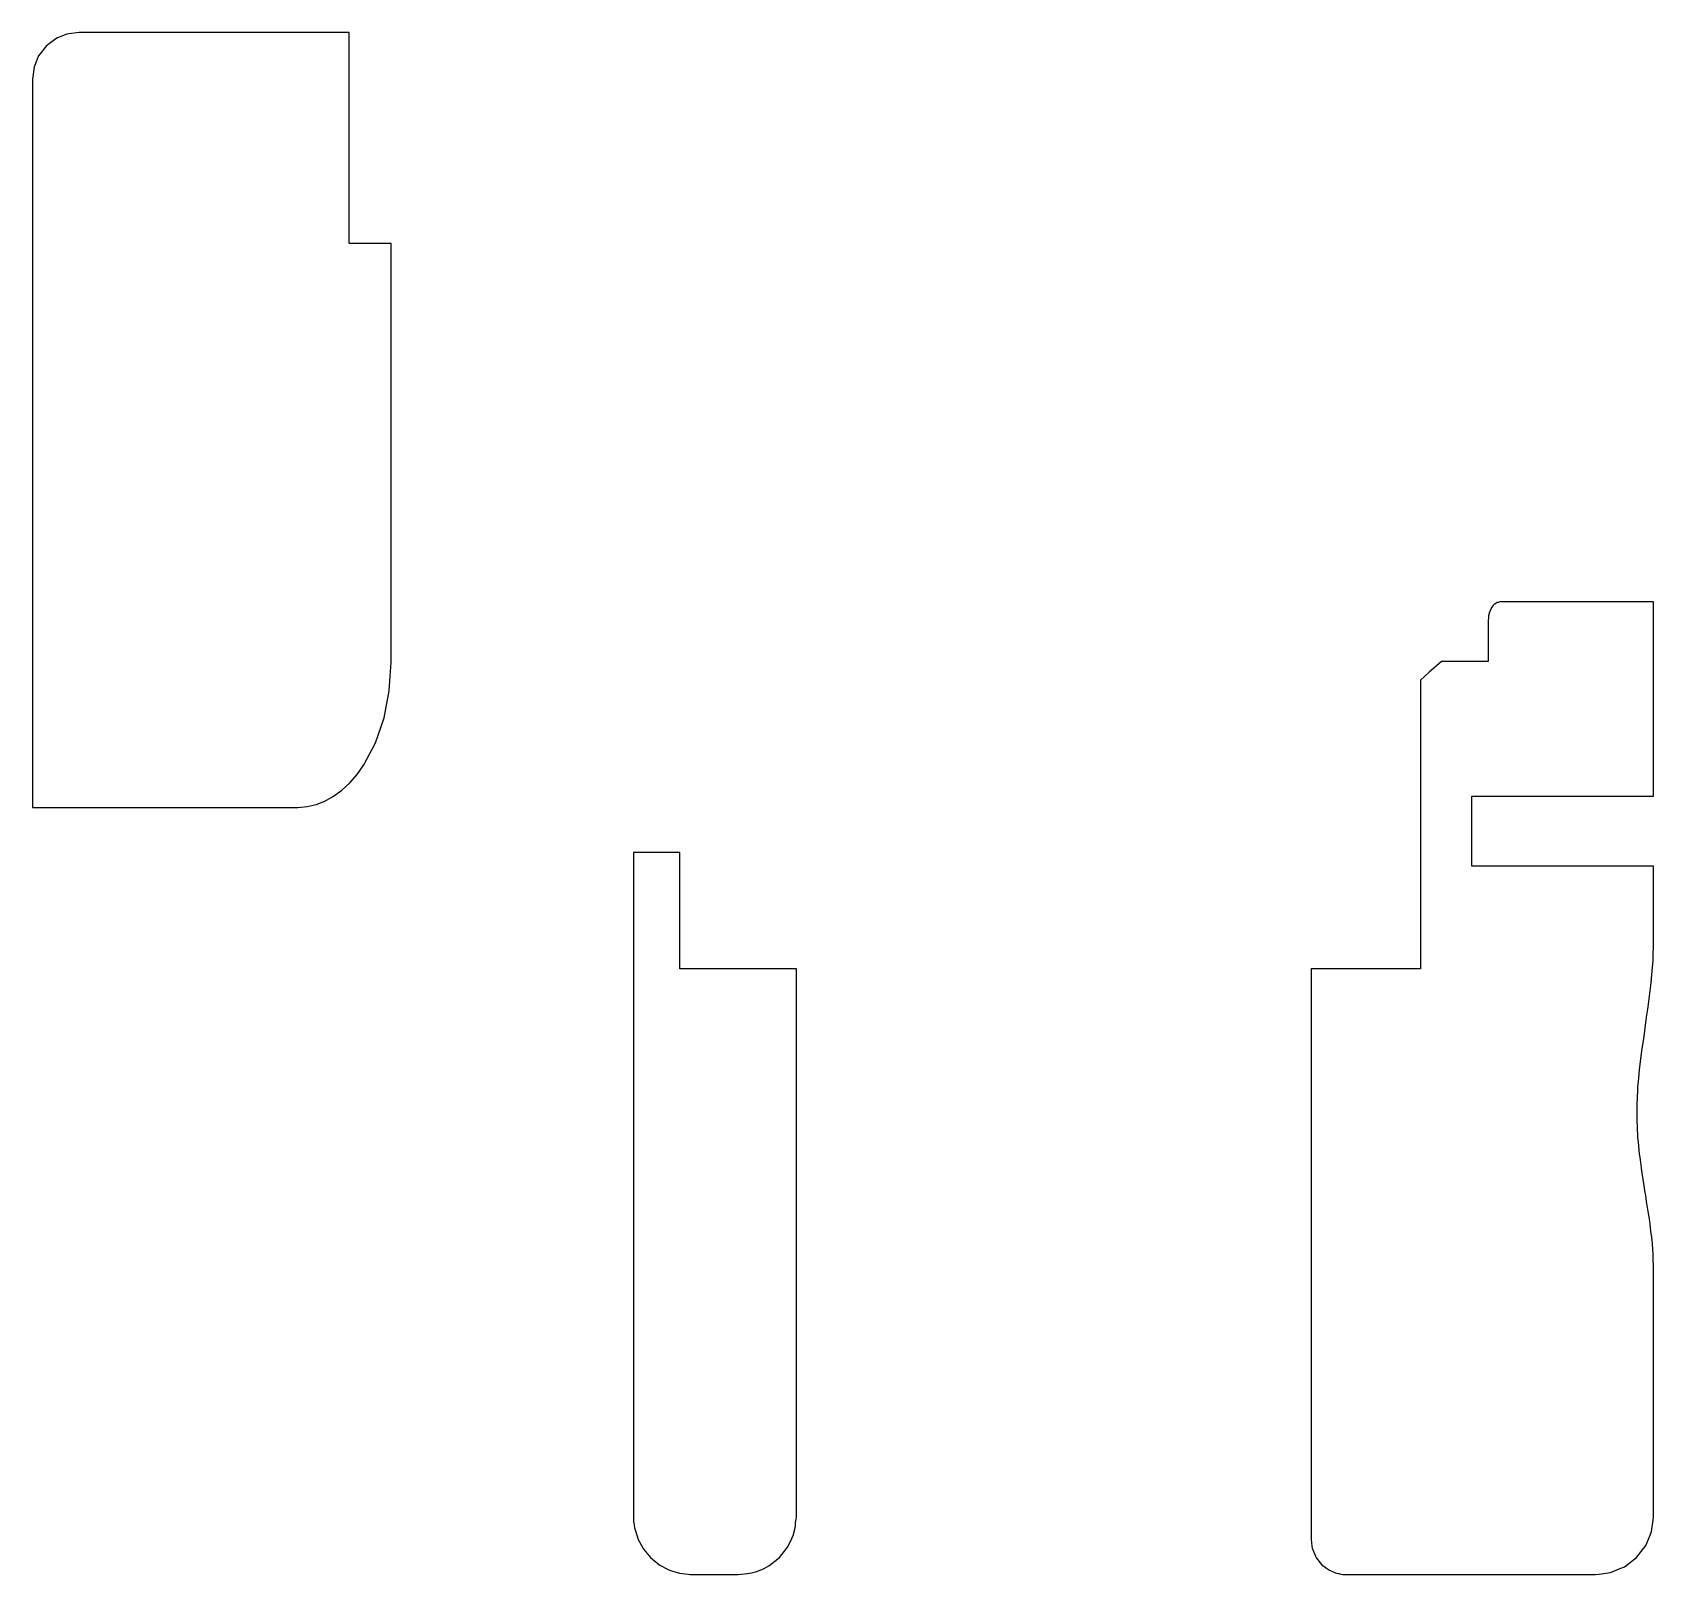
# Model space of a CAD drawing. Header units: metres. Extents: x 2.4 to 72, y -16 to 50.2.
import ezdxf

# ---------------------------------------------------------------- set-up
doc = ezdxf.new("R2010")
doc.units = ezdxf.units.M

msp = doc.modelspace()

# ---------------------------------------------------------------- linework, layer by layer
for p, q in [((3.882, 50.132), (3.481, 49.966)), ((3.969, 50.143), (3.882, 50.132)), ((4.4, 50.2), (3.969, 50.143)), ((6.898, 50.2), (4.4, 50.2)), ((7.156, 50.2), (6.898, 50.2)), ((7.504, 50.2), (7.156, 50.2)), ((7.944, 50.2), (7.504, 50.2)), ((8.459, 50.2), (7.944, 50.2)), ((8.997, 50.2), (8.459, 50.2)), ((9.462, 50.2), (8.997, 50.2)), ((11.266, 50.2), (9.462, 50.2)), ((11.381, 50.2), (11.266, 50.2)), ((11.573, 50.2), (11.381, 50.2)), ((11.8, 50.2), (11.573, 50.2)), ((12.017, 50.2), (11.8, 50.2)), ((12.196, 50.2), (12.017, 50.2)), ((12.453, 50.2), (12.196, 50.2)), ((12.632, 50.2), (12.453, 50.2)), ((12.758, 50.2), (12.632, 50.2)), ((13.975, 50.2), (12.758, 50.2)), ((14.16, 50.2), (13.975, 50.2)), ((16, 50.2), (14.16, 50.2)), ((16, 49.345), (16, 50.2)), ((2.986, 49.614), (2.721, 49.27)), ((3.055, 49.668), (2.986, 49.614)), ((3.4, 49.932), (3.055, 49.668)), ((3.481, 49.966), (3.4, 49.932)), ((2.502, 48.799), (2.468, 48.718)), ((2.668, 49.2), (2.502, 48.799)), ((2.721, 49.27), (2.668, 49.2)), ((16, 45.2), (16, 49.345)), ((2.411, 48.287), (2.4, 48.2)), ((2.4, 48.2), (2.4, 47.696)), ((2.468, 48.718), (2.411, 48.287)), ((2.4, 47.696), (2.4, 43.958)), ((16, 44.044), (16, 45.2)), ((2.4, 43.958), (2.4, 43.485)), ((16, 43.891), (16, 44.044)), ((16, 42.667), (16, 43.891)), ((16, 43.891), (16, 43.891)), ((2.4, 43.485), (2.4, 43.393)), ((2.4, 43.393), (2.4, 43.3)), ((2.4, 43.3), (2.4, 42.85)), ((2.4, 42.85), (2.4, 42.755)), ((2.4, 42.755), (2.4, 41.206)), ((16, 42.566), (16, 42.667)), ((16, 41.21), (16, 42.566)), ((2.4, 41.206), (2.4, 40.793)), ((16, 41.204), (16, 41.21)), ((16, 41.135), (16, 41.204)), ((17.71, 41.135), (16, 41.135)), ((17.8, 41.135), (17.71, 41.135)), ((17.8, 40.305), (17.8, 41.135)), ((2.4, 40.793), (2.4, 40.451)), ((2.4, 40.451), (2.4, 40.193)), ((2.4, 40.193), (2.4, 36.282)), ((17.8, 39.804), (17.8, 40.305)), ((17.8, 25.912), (17.8, 39.804)), ((2.4, 36.282), (2.4, 36.042)), ((2.4, 36.042), (2.4, 35.87)), ((2.4, 35.87), (2.4, 33.537)), ((2.4, 33.537), (2.4, 28.684)), ((2.4, 28.684), (2.4, 24.661)), ((17.8, 25.855), (17.8, 25.912)), ((17.8, 25.83), (17.8, 25.855)), ((17.8, 25.816), (17.8, 25.83)), ((17.8, 25.808), (17.8, 25.816)), ((17.8, 25.803), (17.8, 25.808)), ((17.8, 25.797), (17.8, 25.803)), ((17.8, 23.158), (17.8, 25.797)), ((68.312, 25.754), (65.4, 25.751)), ((72, 25.754), (68.312, 25.754)), ((72, 24.703), (72, 25.754)), ((64.912, 25.088), (64.901, 24.941)), ((64.916, 25.145), (64.912, 25.088)), ((64.917, 25.153), (64.916, 25.145)), ((64.96, 25.319), (64.917, 25.153)), ((64.967, 25.347), (64.96, 25.319)), ((65.027, 25.473), (64.967, 25.347)), ((65.046, 25.514), (65.027, 25.473)), ((65.117, 25.601), (65.046, 25.514)), ((65.15, 25.642), (65.117, 25.601)), ((65.225, 25.692), (65.15, 25.642)), ((65.271, 25.723), (65.225, 25.692)), ((65.324, 25.735), (65.271, 25.723)), ((65.4, 25.751), (65.324, 25.735)), ((2.4, 24.661), (2.4, 16.935)), ((64.901, 24.941), (64.9, 24.932)), ((64.9, 24.932), (64.9, 23.2)), ((72, 19.429), (72, 24.703)), ((17.723, 21.944), (17.8, 23.156)), ((17.8, 23.156), (17.8, 23.158)), ((62.888, 23.2), (62.368, 22.732)), ((63.468, 23.2), (62.888, 23.2)), ((64.46, 23.2), (63.468, 23.2)), ((64.9, 23.2), (64.46, 23.2)), ((62.368, 22.732), (62, 22.4)), ((62, 22.4), (62, 17.404)), ((17.496, 20.776), (17.723, 21.942)), ((17.723, 21.942), (17.723, 21.944)), ((17.126, 19.7), (17.495, 20.775)), ((17.495, 20.775), (17.496, 20.776)), ((16.628, 18.757), (17.125, 19.699)), ((17.125, 19.699), (17.126, 19.7)), ((72, 17.417), (72, 19.429)), ((16.022, 17.983), (16.337, 18.347)), ((16.337, 18.347), (16.338, 18.347)), ((16.338, 18.347), (16.628, 18.757)), ((16.628, 18.757), (16.628, 18.757)), ((14.961, 17.203), (15.33, 17.408)), ((15.33, 17.408), (15.331, 17.408)), ((15.331, 17.408), (15.685, 17.669)), ((15.685, 17.669), (15.686, 17.669)), ((15.686, 17.669), (16.022, 17.983)), ((16.022, 17.983), (16.022, 17.983)), ((62, 17.404), (62, 17.004)), ((64.2, 17.302), (64.2, 17.417)), ((64.2, 17.417), (64.829, 17.417)), ((64.829, 17.417), (72, 17.417)), ((2.4, 16.935), (13.783, 16.935)), ((13.783, 16.935), (13.8, 16.935)), ((13.8, 16.935), (14.191, 16.965)), ((14.191, 16.965), (14.192, 16.965)), ((14.192, 16.965), (14.58, 17.054)), ((14.58, 17.054), (14.961, 17.202)), ((14.58, 17.054), (14.58, 17.054)), ((14.961, 17.202), (14.961, 17.203)), ((62, 17.004), (62, 16.709)), ((62, 16.709), (62, 15.154)), ((64.2, 17.186), (64.2, 17.302)), ((64.2, 17.112), (64.2, 17.186)), ((64.2, 16.642), (64.2, 17.112)), ((64.2, 16.479), (64.2, 16.642)), ((64.2, 16.241), (64.2, 16.479)), ((64.2, 16.064), (64.2, 16.241)), ((64.2, 15.891), (64.2, 16.064)), ((64.2, 15.717), (64.2, 15.891)), ((64.2, 15.54), (64.2, 15.717)), ((64.2, 15.295), (64.2, 15.54)), ((28.201, 15), (28.2, 15)), ((28.2, 15), (28.2, 14.99)), ((28.2, 14.99), (28.2, 12.363)), ((30.2, 15), (28.201, 15)), ((30.2, 14.998), (30.2, 15)), ((30.2, 12.651), (30.2, 14.998)), ((62, 15.154), (62, 14.859)), ((62, 14.859), (62, 14.475)), ((64.2, 15.133), (64.2, 15.295)), ((64.2, 14.641), (64.2, 15.133)), ((64.2, 14.577), (64.2, 14.641)), ((62, 14.475), (62, 14.06)), ((62, 14.06), (62, 13.665)), ((64.2, 14.408), (64.2, 14.577)), ((66.611, 14.403), (64.2, 14.408)), ((72, 14.413), (66.611, 14.403)), ((72, 12.966), (72, 14.413)), ((62, 13.665), (62, 13.327)), ((62, 13.327), (62, 10)), ((30.2, 12.65), (30.2, 12.651)), ((30.2, 12.393), (30.2, 12.65)), ((72, 12.164), (72, 12.966)), ((28.2, 12.363), (28.2, 12.091)), ((28.2, 12.091), (28.2, 10.224)), ((30.2, 12.392), (30.2, 12.393)), ((30.2, 12.136), (30.2, 12.392)), ((30.2, 12.134), (30.2, 12.136)), ((30.2, 11.896), (30.2, 12.134)), ((30.2, 11.894), (30.2, 11.896)), ((30.2, 11.69), (30.2, 11.894)), ((72, 11.17), (72, 12.164)), ((30.2, 11.687), (30.2, 11.69)), ((30.2, 11.533), (30.2, 11.687)), ((30.2, 11.494), (30.2, 11.533)), ((30.2, 10), (30.2, 11.494)), ((71.978, 10.42), (72, 11.17)), ((28.2, 10.224), (28.2, 9.679)), ((30.84, 10), (30.2, 10)), ((35.2, 10), (30.84, 10)), ((35.2, 9.489), (35.2, 10)), ((60.079, 10), (57.3, 10)), ((57.3, 10), (57.3, 9.121)), ((62, 10), (60.079, 10)), ((71.9, 9.421), (71.953, 10.068)), ((71.953, 10.068), (71.976, 10.351)), ((71.976, 10.351), (71.977, 10.38)), ((71.977, 10.38), (71.978, 10.42)), ((28.2, 9.679), (28.2, 9.441)), ((28.2, 9.441), (28.2, 9.113)), ((28.2, 9.113), (28.2, 8.703)), ((35.2, 6.483), (35.2, 9.489)), ((57.3, 9.121), (57.3, 8.529)), ((71.771, 8.37), (71.881, 9.282)), ((71.881, 9.282), (71.9, 9.421)), ((28.2, 8.703), (28.2, 8.278)), ((57.3, 8.529), (57.3, 7.764)), ((71.753, 8.267), (71.771, 8.37)), ((28.2, 8.278), (28.2, 7.973)), ((28.2, 7.973), (28.2, -11.68)), ((57.3, 7.764), (57.3, 6.858)), ((71.618, 7.342), (71.703, 7.925)), ((71.703, 7.925), (71.753, 8.267)), ((71.493, 6.487), (71.59, 7.104)), ((71.59, 7.104), (71.618, 7.342)), ((35.2, 5.556), (35.2, 6.483)), ((57.3, 6.858), (57.3, 5.896)), ((71.423, 5.897), (71.493, 6.487)), ((57.3, 5.896), (57.3, 5.004)), ((71.369, 5.309), (71.398, 5.684)), ((71.398, 5.684), (71.423, 5.897)), ((35.2, 4.455), (35.2, 5.556)), ((57.3, 5.004), (57.3, 4.313)), ((71.322, 4.782), (71.329, 4.92)), ((71.329, 4.92), (71.369, 5.309)), ((35.2, 3.251), (35.2, 4.455)), ((57.3, 4.313), (57.3, -3.543)), ((71.291, 4.185), (71.322, 4.782)), ((71.292, 3.933), (71.291, 4.185)), ((71.292, 3.467), (71.292, 3.933)), ((35.2, 2.081), (35.2, 3.251)), ((71.305, 3.212), (71.292, 3.467)), ((71.328, 2.758), (71.305, 3.212)), ((71.347, 2.573), (71.328, 2.758)), ((71.398, 2.05), (71.347, 2.573)), ((35.2, 1.119), (35.2, 2.081)), ((71.408, 1.989), (71.398, 2.05)), ((71.435, 1.806), (71.408, 1.989)), ((71.476, 1.456), (71.435, 1.806)), ((71.491, 1.334), (71.476, 1.456)), ((35.2, -6.393), (35.2, 1.119)), ((71.55, 0.957), (71.491, 1.334)), ((71.604, 0.601), (71.55, 0.957)), ((71.628, 0.474), (71.604, 0.601)), ((71.665, 0.275), (71.628, 0.474)), ((71.703, 0.019), (71.665, 0.275)), ((71.727, -0.158), (71.703, 0.019)), ((71.772, -0.419), (71.727, -0.158)), ((71.823, -0.733), (71.772, -0.419)), ((71.837, -0.848), (71.823, -0.733)), ((71.849, -0.955), (71.837, -0.848)), ((71.889, -1.254), (71.849, -0.955)), ((71.926, -1.535), (71.889, -1.254)), ((71.936, -1.657), (71.926, -1.535)), ((71.947, -1.802), (71.936, -1.657)), ((71.967, -2.04), (71.947, -1.802)), ((71.983, -2.216), (71.967, -2.04)), ((71.988, -2.412), (71.983, -2.216)), ((72, -2.803), (71.988, -2.412)), ((72, -3.736), (72, -2.803)), ((57.3, -3.543), (57.3, -4.845)), ((72, -6.472), (72, -3.736)), ((57.3, -4.845), (57.3, -6.214)), ((57.3, -6.214), (57.3, -7.493)), ((35.2, -7.344), (35.2, -6.393)), ((72, -7.648), (72, -6.472)), ((35.2, -8.429), (35.2, -7.344)), ((57.3, -7.493), (57.3, -8.59)), ((72, -8.922), (72, -7.648)), ((35.2, -9.495), (35.2, -8.429)), ((57.3, -8.59), (57.3, -9.478)), ((72, -9.839), (72, -8.922)), ((35.2, -10.435), (35.2, -9.495)), ((35.2, -9.495), (35.2, -9.495)), ((57.3, -9.478), (57.3, -10.168)), ((35.2, -11.199), (35.2, -10.435)), ((57.3, -10.168), (57.3, -10.684)), ((72, -10.37), (72, -9.839)), ((72, -10.833), (72, -10.37)), ((57.3, -10.684), (57.3, -11.059)), ((57.3, -11.059), (57.3, -11.29)), ((72, -11.188), (72, -10.833)), ((28.2, -11.68), (28.2, -11.975)), ((35.2, -11.782), (35.2, -11.199)), ((35.2, -12.204), (35.2, -11.782)), ((57.3, -11.29), (57.3, -11.562)), ((57.3, -11.562), (57.3, -11.773)), ((57.3, -11.773), (57.3, -14.177)), ((72, -11.451), (72, -11.188)), ((72, -11.73), (72, -11.451)), ((72, -11.451), (72, -11.451)), ((72, -11.781), (72, -11.73)), ((72, -13.5), (72, -11.781)), ((28.2, -11.975), (28.2, -12.343)), ((28.2, -12.343), (28.2, -12.677)), ((35.2, -12.494), (35.2, -12.204)), ((35.2, -12.679), (35.2, -12.494)), ((28.2, -12.677), (28.2, -12.933)), ((28.2, -12.933), (28.2, -13.112)), ((28.2, -13.112), (28.2, -13.232)), ((35.2, -12.783), (35.2, -12.679)), ((35.2, -13.5), (35.2, -12.783)), ((28.2, -13.232), (28.2, -13.311)), ((28.2, -13.311), (28.2, -13.36)), ((28.2, -13.36), (28.2, -13.391)), ((28.2, -13.391), (28.2, -13.408)), ((28.2, -13.408), (28.2, -13.5)), ((28.2, -13.5), (28.212, -13.741)), ((28.212, -13.741), (28.212, -13.745)), ((28.212, -13.745), (28.215, -13.759)), ((28.215, -13.759), (28.249, -13.994)), ((35.136, -14.056), (35.157, -13.917)), ((35.157, -13.917), (35.164, -13.777)), ((35.164, -13.777), (35.184, -13.618)), ((35.184, -13.618), (35.198, -13.531)), ((35.198, -13.531), (35.2, -13.5)), ((71.915, -14.147), (71.978, -13.666)), ((71.978, -13.666), (72, -13.5)), ((28.249, -13.994), (28.385, -14.441)), ((28.385, -14.441), (28.398, -14.472)), ((28.398, -14.472), (28.615, -14.879)), ((34.818, -14.825), (34.946, -14.586)), ((34.946, -14.586), (35.056, -14.32)), ((35.056, -14.32), (35.136, -14.056)), ((57.3, -14.177), (57.3, -14.219)), ((57.3, -14.219), (57.3, -14.5)), ((57.3, -14.5), (57.331, -14.778)), ((71.665, -14.75), (71.851, -14.302)), ((71.851, -14.302), (71.915, -14.147)), ((28.615, -14.879), (28.644, -14.917)), ((28.644, -14.917), (28.932, -15.268)), ((28.932, -15.268), (29.26, -15.537)), ((34.279, -15.423), (34.468, -15.268)), ((34.468, -15.268), (34.636, -15.063)), ((34.636, -15.063), (34.818, -14.825)), ((57.331, -14.778), (57.346, -14.866)), ((57.346, -14.866), (57.379, -14.965)), ((57.379, -14.965), (57.479, -15.207)), ((57.479, -15.207), (57.526, -15.289)), ((57.526, -15.289), (57.688, -15.5)), ((71.135, -15.37), (71.268, -15.268)), ((71.268, -15.268), (71.563, -14.883)), ((71.563, -14.883), (71.665, -14.75)), ((29.26, -15.537), (29.33, -15.59)), ((29.33, -15.59), (29.694, -15.785)), ((29.694, -15.785), (29.795, -15.827)), ((29.795, -15.827), (30.18, -15.944)), ((30.18, -15.944), (30.548, -15.98)), ((30.548, -15.98), (30.642, -15.994)), ((30.642, -15.994), (30.7, -16)), ((30.7, -16), (32.278, -16)), ((32.278, -16), (32.7, -16)), ((32.7, -16), (33.101, -15.96)), ((33.101, -15.96), (33.275, -15.932)), ((33.275, -15.932), (33.494, -15.865)), ((33.494, -15.865), (33.811, -15.734)), ((33.811, -15.734), (34.019, -15.622)), ((34.019, -15.622), (34.279, -15.423)), ((57.688, -15.5), (57.742, -15.563)), ((57.742, -15.563), (57.957, -15.729)), ((57.957, -15.729), (58.08, -15.815)), ((58.08, -15.815), (58.341, -15.923)), ((58.341, -15.923), (58.464, -15.959)), ((58.464, -15.959), (58.481, -15.961)), ((58.481, -15.961), (58.579, -15.978)), ((58.579, -15.978), (58.666, -15.994)), ((58.666, -15.994), (58.677, -15.995)), ((58.677, -15.995), (58.688, -15.996)), ((58.688, -15.996), (58.738, -15.999)), ((58.738, -15.999), (58.75, -15.999)), ((58.75, -15.999), (58.8, -16)), ((58.8, -16), (68.232, -16)), ((68.232, -16), (69.5, -16)), ((69.5, -16), (69.666, -15.978)), ((69.666, -15.978), (70.147, -15.915)), ((70.147, -15.915), (70.596, -15.729)), ((70.596, -15.729), (70.75, -15.665)), ((70.75, -15.665), (71.135, -15.37))]:
    msp.add_line(p, q)

doc.saveas('drawing.dxf')
